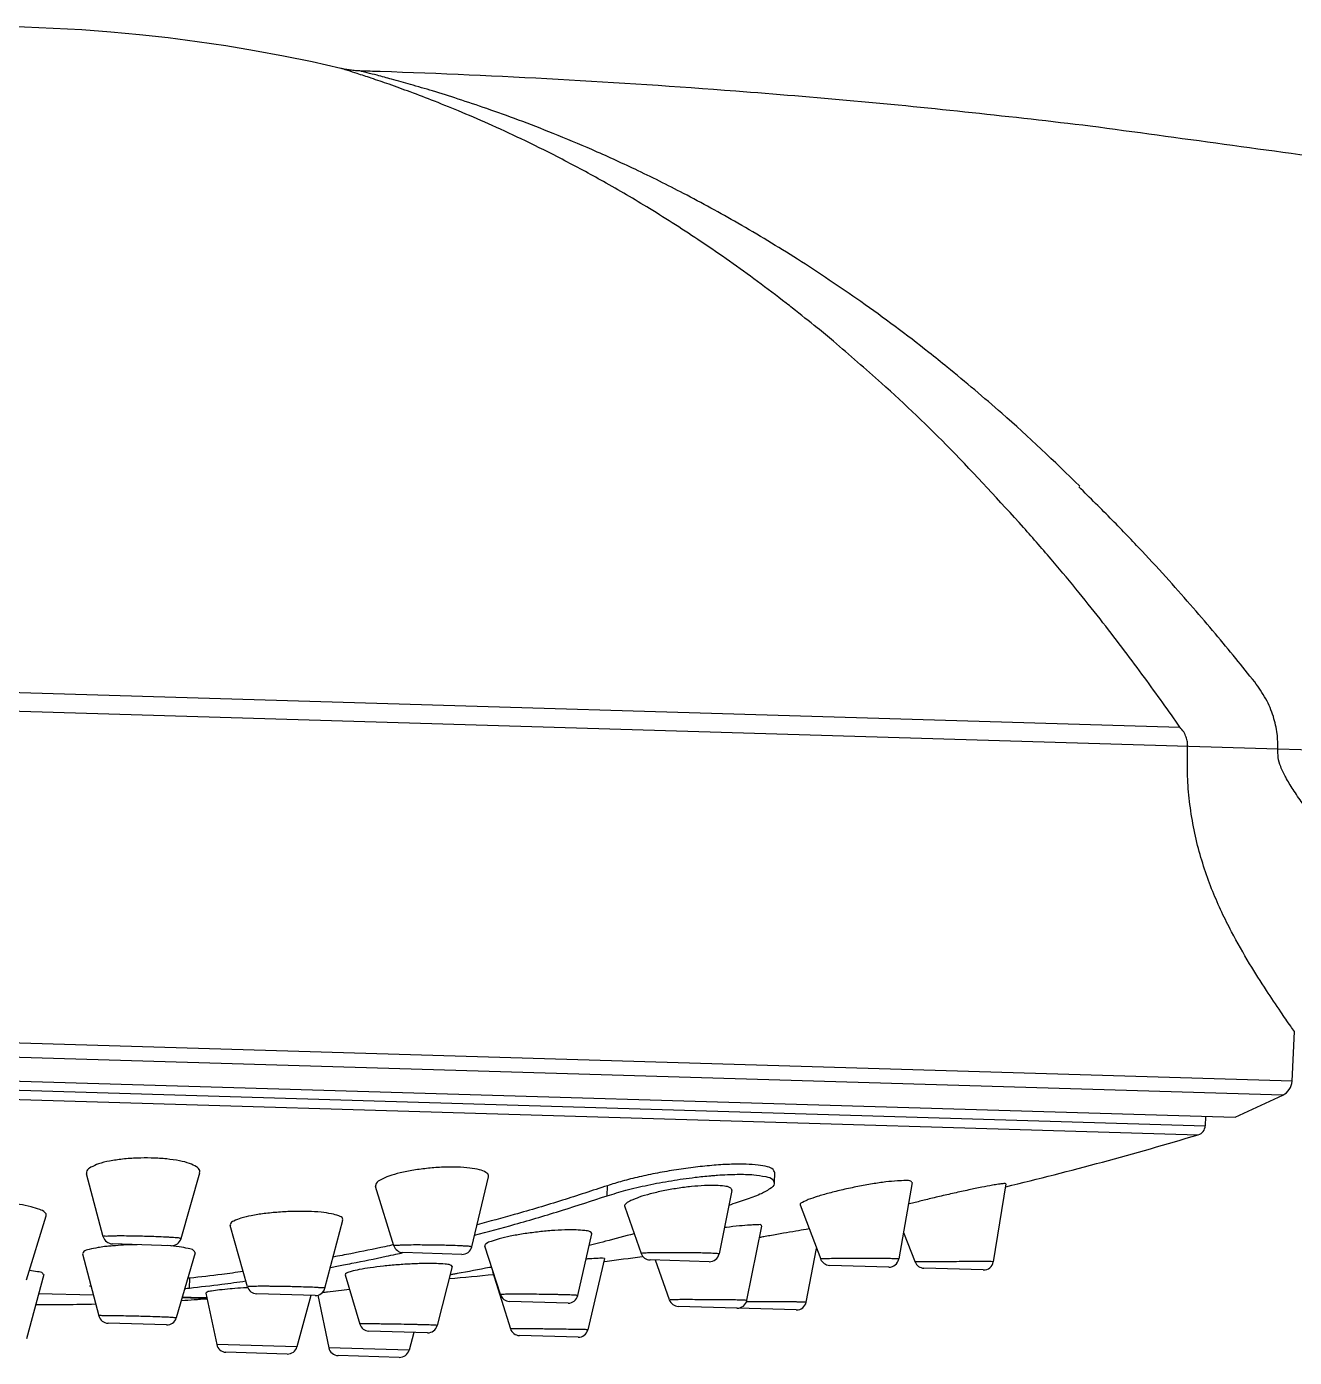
# Model space of a CAD drawing. Extents: x 824 to 1418, y -5538 to -5118.
# Drawn here: x 1037.77 to 1076.67, y -5234.27 to -5193.42 of the extents above; entities that cross this region are included whole.
import ezdxf

# ---------------------------------------------------------------- set-up
doc = ezdxf.new("R2010")
doc.units = 0
doc.header["$LTSCALE"] = 7
doc.header["$MEASUREMENT"] = 0
doc.layers.add('DWG', color=7, linetype='CONTINUOUS')

msp = doc.modelspace()

# ---------------------------------------------------------------- linework, layer by layer
at = {"layer": 'DWG', "linetype": 'Continuous'}
for p, q in [((997.3246687705036, -5212.65510912428), (1073.163951905613, -5214.922362296007)), ((1076.169004759834, -5215.596010932639), (997.1193919995108, -5213.232783221381)), ((1078.08321973541, -5215.653237345015), (1076.169610486617, -5215.596029037968)), ((1076.602014426134, -5225.790088063886), (996.9928473872728, -5223.410132203846)), ((1076.318104035942, -5226.217588852502), (997.2507128687234, -5223.853829651291)), ((1076.602014426134, -5225.790088063886), (1076.67430797401, -5224.264112080706)), ((998.6697299210132, -5224.62267383548), (1074.855692267698, -5226.900291288273)), ((999.5708468216449, -5224.933411666107), (1073.937621926338, -5227.156643604516)), ((999.7677686005131, -5225.224160774969), (1073.723683167361, -5227.435109827698)), ((1074.855692267698, -5226.900291288273), (1076.318104035942, -5226.217588852502)), ((1073.946098646702, -5226.873098531081), (1073.937621926338, -5227.156643604516)), ((1040.119844596524, -5230.564177926639), (1039.604056140382, -5228.634729745057)), ((1042.50483907052, -5230.622643817331), (1043.080179528953, -5228.599197124597)), ((1051.427194970676, -5230.876737812259), (1051.941669475972, -5228.726002620588)), ((1060.715694484039, -5228.911860485206), (1060.725086317053, -5228.597705072958)), ((1064.942048237748, -5228.902378188535), (1064.533461129821, -5231.249365550666)), ((1067.815502264086, -5228.94104780576), (1067.433308260242, -5231.3317422573)), ((1067.815766445719, -5228.939395249987), (1067.793994049231, -5228.932521148306)), ((1049.038981535333, -5230.842897284461), (1048.472358651481, -5229.026988604206)), ((1055.58018200454, -5229.310050235774), (1055.589449881907, -5229.000040950023)), ((1059.410423869836, -5229.143147139148), (1059.017944597828, -5231.092620231006)), ((1056.121856115124, -5229.643414390926), (1056.62511905239, -5231.079804878938)), ((1061.507752899514, -5229.590871366199), (1062.136216509698, -5231.251766331034)), ((1037.766399069249, -5231.886474021767), (1038.368643507279, -5229.92160533419)), ((1046.921704744737, -5232.148285933601), (1047.471402790581, -5230.0566282898)), ((1044.548410329884, -5232.100857838726), (1044.012867729134, -5230.221627205709)), ((1054.684112192379, -5232.369842773745), (1055.112279156604, -5230.47716201912)), ((1059.871213424654, -5232.5177772927), (1060.331741360357, -5230.238100777264)), ((1064.675692325175, -5230.432367636486), (1065.033378844743, -5231.342100721835)), ((1042.207301925574, -5230.840495772387), (1040.400702701135, -5230.786486583285)), ((1052.307586326564, -5232.342793508597), (1051.82811624591, -5230.851484160134)), ((1061.692576706815, -5232.570654690557), (1062.011602683212, -5230.922438624855)), ((1039.484525662599, -5231.087045717888), (1039.985193116288, -5232.99822828299)), ((1042.935152627558, -5231.055470081545), (1042.359655890152, -5233.05840079928)), ((1051.126360361847, -5231.107135487011), (1049.31634657312, -5231.05302421648)), ((1055.502192116429, -5231.237755499595), (1054.991211355046, -5233.421417958862)), ((1055.502205127014, -5231.23769991265), (1055.4433048422, -5231.226353137696)), ((1058.71464929222, -5231.333991175676), (1056.899143250968, -5231.279715713123)), ((1057.491632082365, -5232.504237284162), (1057.069640015311, -5231.284812799713)), ((1067.433112356606, -5231.332967658051), (1067.418524142523, -5231.332041981921)), ((1038.293272144932, -5231.730404171032), (1037.758064815219, -5233.697613043292)), ((1047.543792294834, -5231.732276167668), (1047.991139727641, -5233.246668110407)), ((1050.825682631978, -5231.480738386073), (1050.36759091347, -5233.288405427342)), ((1052.061289915813, -5231.637218172082), (1052.612970785259, -5233.389717035643)), ((1064.22862363829, -5231.498834194088), (1062.40759818963, -5231.44439373155)), ((1067.127929247566, -5231.58551038835), (1065.303139983969, -5231.530957397863)), ((1042.761967678622, -5232.140101600951), (1042.770978701599, -5231.838684096587)), ((1039.819132247634, -5232.364329217191), (1038.134505667266, -5232.313966460724)), ((1043.296281723866, -5232.468280335243), (1042.535746470346, -5232.445543756377)), ((1043.270233876616, -5232.293814738257), (1043.599844925446, -5233.87226117329)), ((1046.622513538072, -5232.372057471151), (1044.827944317934, -5232.318407928611)), ((1046.492103244154, -5232.368158787014), (1046.062857751008, -5233.94589417036)), ((1046.70160713981, -5232.355541155848), (1047.039802115943, -5233.975094445752)), ((1054.382339565011, -5232.604041351859), (1052.584158508737, -5232.550283828732)), ((1059.567851413848, -5232.759064821877), (1057.766072222041, -5232.705199732971)), ((1061.389078654019, -5232.813511319815), (1059.585401434841, -5232.759589488025)), ((1042.062180208821, -5233.275593626002), (1040.266530497131, -5233.221911776111)), ((1054.991169791656, -5233.42159554202), (1054.95079990922, -5233.41968171631)), ((1050.067633298733, -5233.514920650874), (1048.269893863026, -5233.461176330664)), ((1049.651432781094, -5233.502478131515), (1049.502817813004, -5234.04872752757)), ((1054.690118257153, -5233.653112149939), (1052.890083645446, -5233.599299212361)), ((1046.062857747423, -5233.945894187016), (1043.599844926626, -5233.872261184002)), ((1045.764304757531, -5234.166994349463), (1043.884656746205, -5234.110801328756)), ((1049.502817813004, -5234.04872752757), (1047.039802115943, -5233.975094445752)), ((1049.20437535664, -5234.269836977384), (1047.32450303877, -5234.213637257993))]:
    msp.add_line(p, q, dxfattribs=at)
for centre, radius, start, end in [((1036.264081915701, -5242.440554052129), 49.02499999908001, 76.86200838654395, 142.5869874296561), ((1076.102574586077, -5225.766426955832), 0.50000000076, 295.5347794458664, 357.2876240325588), ((1073.637755896455, -5227.147678960111), 0.30000000198, 286.6439990574698, 358.287624034053), ((1040.356755351995, -5115.821240426019), 116.49466818876, 283.6356993525452, 286.6440169939639), ((1040.409649016979, -5230.486620003447), 0.30000000198, 194.9652869415432, 268.2876240313678), ((1042.216265656053, -5230.540629713105), 0.30000000198, 268.2876240351741, 344.126470462574), ((1049.325248471764, -5230.753156313021), 0.30000000198, 197.3284721712757, 268.2876240339745), ((1051.135346456218, -5230.807270096822), 0.30000000198, 268.2876240340266, 346.5459977176421), ((1040.356755351995, -5115.821240426019), 116.49466818876, 277.4757846749994, 278.0431025815499), ((1056.90797714995, -5230.979845777752), 0.30000000198, 199.3087691052728, 268.287624030169), ((1058.723701287071, -5231.034127755971), 0.30000000198, 268.2876240373632, 348.6172596348476), ((1062.416394718673, -5231.144522671813), 0.30000000198, 200.7258484348787, 268.2876240169012), ((1064.237722830204, -5231.198972187427), 0.30000000198, 268.28762404925, 350.1240748623902), ((1065.312102975443, -5231.231091322434), 0.30000000198, 201.4620009463699, 268.2876240275623), ((1067.136852215373, -5231.285643112336), 0.30000000198, 268.28762403997, 350.917289763662), ((1040.356755351995, -5115.821240426019), 116.49466818876, 275.1098146034756, 275.7877542623363), ((1044.836901516438, -5232.018541672931), 0.30000000198, 195.9078230711529, 268.287624031472), ((1046.631508671773, -5232.072192353446), 0.30000000198, 268.2876240365812, 345.2764535104596), ((1038.500118377412, -5167.645469407513), 64.99999999973998, 269.6124694237469, 271.2066330271516), ((1038.500118377412, -5167.645469407513), 64.99999999973998, 273.5504155191696, 274.2315367788535), ((1052.593015641515, -5232.250414585864), 0.30000000198, 197.8221943523603, 268.287624033662), ((1054.391381574471, -5232.304177633812), 0.30000000198, 268.287624034444, 347.2517493193597), ((1057.774864868075, -5232.405328558996), 0.30000000198, 199.0888960270684, 268.2876240308469), ((1059.57698144849, -5232.459203737239), 0.30000000198, 268.2876240370507, 348.5788042246569), ((1061.397993426209, -5232.513643803031), 0.30000000198, 268.2971538450923, 349.0469174414815), ((1040.275372510802, -5232.922042085005), 0.30000000198, 194.6793441667624, 268.2876240337662), ((1059.594412988324, -5232.459724864973), 0.30000000198, 264.9986944808377, 268.2786798208426), ((1042.071257809158, -5232.975730973569), 0.30000000198, 268.2876240343399, 343.9678935780573), ((1048.278739438409, -5233.161306740411), 0.30000000198, 196.4571433418716, 268.2876240339745), ((1050.076695236128, -5233.215057534231), 0.30000000198, 268.2876240341316, 345.7798771917579), ((1052.89906552003, -5233.299433701677), 0.30000000198, 197.4741973120767, 268.2876240337662), ((1054.699058389691, -5233.353245389491), 0.30000000198, 268.2876240343399, 346.8296538332567), ((1043.893509234365, -5233.81093194715), 0.30000000198, 191.7961773214582, 268.2876240340266), ((1045.773381558181, -5233.867131671304), 0.30000000198, 268.2876240340266, 344.7790707466635), ((1047.333467683177, -5233.913771228112), 0.30000000198, 191.7950062709473, 268.2876240340266), ((1049.213340006992, -5233.969970952267), 0.30000000198, 268.2876240340266, 344.7802416857746)]:
    msp.add_arc(centre, radius, start, end, dxfattribs=at)
for points in [[(1047.457716322207, -5194.714269121516), (1047.407321274658, -5194.698760608648)], [(1047.995120179141, -5194.775827707934), (1047.98286834078, -5194.775417729597), (1047.90000627131, -5194.771327355347), (1047.819474734818, -5194.765145139507), (1047.741027084532, -5194.757018214241), (1047.66441164474, -5194.747059778931), (1047.589282399962, -5194.735335241081), (1047.515980351927, -5194.722003688115), (1047.445521057272, -5194.707403688848), (1047.407480229635, -5194.698803920972)], [(1048.338380414685, -5194.997719108431), (1047.910684770247, -5194.857186942691), (1047.619637370942, -5194.764653521217), (1047.457716322207, -5194.714269121516)], [(1066.019463922052, -5203.867134202759), (1065.453629903027, -5203.415120659338), (1063.3663634105, -5201.858290945094), (1061.420696333802, -5200.55503046579), (1059.597105762326, -5199.451711257256), (1057.929039722605, -5198.537976517737), (1056.43976317208, -5197.796173957277), (1055.113978511518, -5197.192355097321), (1053.928900037455, -5196.696174629784), (1052.860837202784, -5196.282915709207), (1051.888825580364, -5195.933310102917), (1051.009052022099, -5195.638124069719), (1050.225982653353, -5195.392086312224), (1049.543992822286, -5195.190447612747), (1048.96877355722, -5195.02944041821), (1048.521923219054, -5194.910065546006), (1048.217664405478, -5194.831648287392), (1048.048155472757, -5194.788990989897), (1047.995121931379, -5194.77582068471)], [(1070.403160880282, -5196.469604398389), (1066.783479625637, -5196.061104440458), (1059.528704593753, -5195.399438413666), (1048.61850813807, -5194.796132717005), (1047.995234977024, -5194.775811888083)], [(1061.07576268435, -5201.904332580991), (1060.195705987987, -5201.237638619148), (1058.468870325694, -5200.019944885926), (1056.884520621935, -5199.003466397035), (1055.467162227316, -5198.171795852984), (1054.204153832393, -5197.489820380757), (1053.074589466156, -5196.925329543028), (1052.056329674422, -5196.452006391162), (1051.129087589597, -5196.049565198873), (1050.289169694294, -5195.70808965019), (1049.5409537139, -5195.422076150842), (1048.888864795017, -5195.186600564915), (1048.338380414685, -5194.997719108431)], [(1078.640091986777, -5197.59530765618), (1070.403157474746, -5196.46960399303)], [(1061.273266662311, -5202.058372584193), (1061.07576268435, -5201.904332580991)], [(1062.525471697202, -5203.073829614834), (1062.033654782336, -5202.666900140357), (1061.273266662311, -5202.058372584193)], [(1068.362616450773, -5208.792149456847), (1066.117715386891, -5206.387121158694), (1064.003196323239, -5204.362016659836), (1062.525471697202, -5203.073829614834)], [(1070.086531733226, -5207.518845465944), (1067.698598179261, -5205.287251735601), (1066.019463922052, -5203.867134202759)], [(1075.457680612848, -5213.535061003655), (1074.87399685801, -5212.8114276369), (1074.249383584216, -5212.057062159252), (1073.571333302713, -5211.26255054132), (1072.827251028385, -5210.420355120241), (1072.00345564716, -5209.523915225982), (1071.085716154982, -5208.566216362704), (1070.058349956215, -5207.54464914623)], [(1073.163951905613, -5214.922362296007), (1072.634719945085, -5214.171795403045), (1072.071296237377, -5213.393261708807), (1071.463317798113, -5212.577038437947), (1070.800218872143, -5211.714967396068), (1070.070718606984, -5210.800074131688), (1069.26275849446, -5209.827045378257), (1068.362616450773, -5208.792149456847)], [(1076.169004759834, -5215.596010932639), (1076.145499074361, -5215.124155571339), (1076.029059220796, -5214.597953773908), (1075.799865625646, -5214.054133713065), (1075.457680305768, -5213.535058462627)], [(1073.398335435387, -5215.513180388542), (1073.390394867907, -5215.37715679647), (1073.352484487391, -5215.226097044131), (1073.27749837128, -5215.070506019782), (1073.163951878243, -5214.922362293602)], [(1074.746058381269, -5221.20254590892), (1074.447523272695, -5220.603192892358), (1074.169044690116, -5219.965366747492), (1073.918093812292, -5219.281540052103), (1073.705767383333, -5218.552978974545), (1073.542875249295, -5217.788705917419), (1073.43700273858, -5217.005225135186), (1073.390852843536, -5216.234728747027), (1073.398369291226, -5215.513181401389)], [(1078.002521321479, -5218.678469036975), (1077.617160283829, -5218.189250005593), (1077.253322505452, -5217.711356870679), (1076.92061461077, -5217.255278706874), (1076.634177112971, -5216.835911370768), (1076.408994678347, -5216.46238244185), (1076.25554932921, -5216.134795372176), (1076.17819440277, -5215.848596679061), (1076.169610210243, -5215.596031941423)], [(1076.67430797401, -5224.264112080706), (1076.56293343098, -5224.105896893701), (1076.257990865629, -5223.665166108745), (1075.819531676892, -5223.008722411536), (1075.301322138575, -5222.183984876941), (1074.746058381269, -5221.20254590892)], [(1039.738255898484, -5228.432942161113), (1039.615946402795, -5228.546654184858), (1039.606828450771, -5228.634621633491)], [(1041.587904305884, -5228.149159058055), (1041.160156303839, -5228.15188849223), (1040.712085075934, -5228.184167326288), (1040.307902269207, -5228.244679659862), (1039.974791353491, -5228.32963737693), (1039.738255898484, -5228.432942161113)], [(1041.621190211903, -5228.150072091414), (1041.587904305884, -5228.149159058055)], [(1042.976956359686, -5228.416810345483), (1042.769600316461, -5228.31916009642), (1042.459677589452, -5228.237445500799), (1042.066516217037, -5228.179267698384), (1041.621190211903, -5228.150072091414)], [(1043.076660389923, -5228.598186624286), (1043.079422512762, -5228.533519801869), (1042.981966070096, -5228.420172343123), (1042.976956359686, -5228.416810345483)], [(1050.896853717779, -5228.428138659412), (1050.555467337715, -5228.432766014248), (1050.096651548059, -5228.464723635458), (1049.645226016383, -5228.523823620122), (1049.23119413498, -5228.606362168133), (1048.885748028075, -5228.706411009369), (1048.634926565718, -5228.816281107605)], [(1050.990019585515, -5228.430157928702), (1050.896853717779, -5228.428138659412)], [(1051.667673686942, -5228.511693325214), (1051.369676285239, -5228.457109125209), (1050.990019585515, -5228.430157928702)], [(1051.940033387646, -5228.724803668107), (1051.943144596805, -5228.687479462133), (1051.863479433662, -5228.590162395676), (1051.667673686942, -5228.511693325214)], [(1059.853716054244, -5228.340075504653), (1059.403912497854, -5228.341506808454), (1058.866455700704, -5228.37210043119), (1058.293172426635, -5228.429729944703), (1057.70706803869, -5228.510776665371), (1057.125431723478, -5228.612000295007), (1056.564424861998, -5228.730363281531), (1056.046614081983, -5228.861130582833), (1055.589449881907, -5229.000040950023)], [(1060.724883999455, -5228.597450092844), (1060.67357068036, -5228.500202034946), (1060.50508931395, -5228.420548439437), (1060.220681711281, -5228.365730093672), (1059.853716054244, -5228.340075504653)], [(1048.634926565718, -5228.816281107605), (1048.496179813038, -5228.926804545561), (1048.47273347401, -5229.02705200737)], [(1055.58018200454, -5229.310050235774), (1056.153956974311, -5229.140095966821), (1056.831469670448, -5228.980370029658), (1057.55567022806, -5228.845046358085), (1058.281575261203, -5228.741807587658), (1058.765855196446, -5228.691559443085)], [(1058.765855196446, -5228.691559443085), (1058.891208962738, -5228.681378002602)], [(1058.891208962738, -5228.681378002602), (1058.967679417809, -5228.675797857288), (1059.577785852027, -5228.649853109326), (1060.08072888159, -5228.664889309677), (1060.450450515633, -5228.720127260312), (1060.665537639251, -5228.813079595877), (1060.710219291812, -5228.90968990798)], [(1060.710219291812, -5228.90968990798), (1060.71056721406, -5228.939366198369), (1060.578129858295, -5229.092381116883), (1060.271815621886, -5229.263202122946), (1059.82092804592, -5229.436829455635)], [(1064.488991405603, -5228.849317607315), (1064.139689117199, -5228.884550466584), (1063.725929101329, -5228.944796268648), (1063.274721219037, -5229.02624261124), (1062.819327505746, -5229.123006574247), (1062.394466402592, -5229.227636399224), (1062.033399314744, -5229.331472905747), (1061.75671675997, -5229.427835970857)], [(1064.749876858511, -5228.841515745276), (1064.488991405603, -5228.849317607315)], [(1064.754314414794, -5228.841614008674), (1064.749876858511, -5228.841515745276)], [(1064.938934973929, -5228.902709083748), (1064.903859893483, -5228.861718385924), (1064.754314414794, -5228.841614008674)], [(1067.589561463912, -5228.955558570249), (1067.414141293658, -5228.984391727588)], [(1067.607616057956, -5228.952740551162), (1067.589561463912, -5228.955558570249)], [(1067.793994049231, -5228.932521148306), (1067.660470219629, -5228.944603209189), (1067.607616057956, -5228.952740551162)], [(1051.513019413917, -5230.522476845748), (1052.752759386688, -5230.184468617503), (1054.213105076107, -5229.750925691384), (1055.58018200454, -5229.310050235774)], [(1055.589449881907, -5229.000040950023), (1054.20845763674, -5229.446549046996), (1052.73412866917, -5229.884984368207), (1051.591077435963, -5230.197974723193)], [(1058.572954977472, -5228.994554355448), (1058.168704698307, -5229.025851789878), (1057.735891983363, -5229.081884549852), (1057.303068491507, -5229.159121822246), (1056.902469161002, -5229.251991387522), (1056.564201545639, -5229.353413930938), (1056.313661362676, -5229.454992593412)], [(1058.798190225998, -5228.988524340084), (1058.572954977472, -5228.994554355448)], [(1058.920879372098, -5228.990139550384), (1058.798190225998, -5228.988524340084)], [(1059.187929534022, -5229.012937432524), (1058.920879372098, -5228.990139550384)], [(1059.411302240262, -5229.142702545865), (1059.411701007736, -5229.131962508414), (1059.355402961514, -5229.061325925984), (1059.187929534022, -5229.012937432524)], [(1067.414141293658, -5228.984391727588), (1067.08109813752, -5229.047382506304), (1066.680406139257, -5229.129735542496), (1066.235102277753, -5229.226781594736), (1065.782739135096, -5229.330364770703), (1065.359151046497, -5229.432130556414), (1064.991405522011, -5229.525354951396), (1064.824341140933, -5229.565039970434)], [(1038.167778502904, -5229.728760821614), (1037.901178956409, -5229.645736613549), (1037.545117770644, -5229.576719259088), (1037.115024085601, -5229.526025046654), (1036.650968456214, -5229.499257080806)], [(1038.369067296736, -5229.921774917595), (1038.370278017791, -5229.915326422413), (1038.329273598347, -5229.821441092221), (1038.167778502904, -5229.728760821614)], [(1056.313661362676, -5229.454992593412), (1056.163377538126, -5229.55016938128), (1056.119465920901, -5229.63304858895), (1056.122442513277, -5229.643820242643)], [(1059.82092804592, -5229.436829455635), (1059.319866089103, -5229.602373725289)], [(1061.75671675997, -5229.427835970857), (1061.578946247494, -5229.51086180962), (1061.507870681653, -5229.576214521228), (1061.51296396993, -5229.589071309003)], [(1044.339809422389, -5229.999236642987), (1044.121804804471, -5230.085618634734), (1044.019053160312, -5230.172958610856), (1044.018668299341, -5230.221064013575)], [(1046.326254595102, -5229.788916290778), (1045.959773402598, -5229.790001249281), (1045.499667649606, -5229.812660376925), (1045.056242919993, -5229.857267710058), (1044.659772031133, -5229.920953279143), (1044.339809422389, -5229.999236642987)], [(1046.405038151082, -5229.790859880108), (1046.326254595102, -5229.788916290778)], [(1047.126285768224, -5229.861292804595), (1046.803389181151, -5229.815222121129), (1046.405038151082, -5229.790859880108)], [(1047.465346946805, -5230.054932708555), (1047.463279829954, -5230.004808272197), (1047.351638326534, -5229.925909587897), (1047.126285768224, -5229.861292804595)], [(1040.397325617492, -5230.545283118397), (1040.31981049877, -5230.546441179016), (1040.173573972238, -5230.553265563485), (1040.119918926259, -5230.563139456033), (1040.120275500962, -5230.563735611126)], [(1040.913665088314, -5230.544943637295), (1040.836328518244, -5230.544068830051), (1040.54689427824, -5230.543261919158), (1040.397325617492, -5230.545283118397)], [(1041.16321188838, -5230.548839970852), (1040.913665088314, -5230.544943637295)], [(1041.257148797109, -5230.550810804667), (1041.16321188838, -5230.548839970852)], [(1041.501120168565, -5230.557228226875), (1041.257148797109, -5230.550810804667)], [(1041.728544676596, -5230.564982314263), (1041.501120168565, -5230.557228226875)], [(1042.106126186674, -5230.582023221981), (1041.823859971907, -5230.568589187653), (1041.728544676596, -5230.564982314263)], [(1042.223745916085, -5230.590190614963), (1042.106126186674, -5230.582023221981)], [(1042.504643835216, -5230.62276202979), (1042.461760234158, -5230.610469596946), (1042.325184563827, -5230.596416798906), (1042.223745916085, -5230.590190614963)], [(1054.279901418694, -5230.356939176825), (1053.875102190292, -5230.379404282299), (1053.441326447745, -5230.421365783408), (1053.007753077992, -5230.480118237394), (1052.606155144403, -5230.551513128483), (1052.268602832246, -5230.629706764152), (1052.01939263952, -5230.70827653063)], [(1054.504619578594, -5230.353492925942), (1054.279901418694, -5230.356939176825)], [(1054.627962768471, -5230.355525745779), (1054.504619578594, -5230.353492925942)], [(1054.894221528265, -5230.375305196332), (1054.627962768471, -5230.355525745779)], [(1055.113048573234, -5230.476922859663), (1055.11317171205, -5230.471364714787), (1055.059733783804, -5230.414822883398), (1054.894221528265, -5230.375305196332)], [(1056.412243254286, -5230.473145238802), (1055.531569974552, -5230.706939626873), (1055.190132403536, -5230.793869279276)], [(1059.968545123911, -5230.208800480863), (1059.642277841674, -5230.235460776899), (1059.242949546627, -5230.281386400589), (1059.179403257498, -5230.289626954853)], [(1060.136210171246, -5230.202519597589), (1059.968545123911, -5230.208800480863)], [(1060.199375799489, -5230.203248502672), (1060.136210171246, -5230.202519597589)], [(1060.32006033199, -5230.236076841531), (1060.31798012782, -5230.219247579051), (1060.199375799489, -5230.203248502672)], [(1060.389378790851, -5230.567661897236), (1060.260617424693, -5230.590179944082)], [(1061.692933891457, -5230.339503898311), (1061.372830990595, -5230.3955619587), (1060.995820751834, -5230.461560153808), (1060.579253042285, -5230.534450013229), (1060.389378790851, -5230.567661897236)], [(1061.784929119894, -5230.323389557061), (1061.692933891457, -5230.339503898311)], [(1039.684642070881, -5230.957972934739), (1039.525137908108, -5231.022221137251), (1039.484650648749, -5231.087058112631)], [(1040.158665818486, -5230.870732479572), (1039.956983552508, -5230.90025507841), (1039.684642070881, -5230.957972934739)], [(1040.319220373805, -5230.854420769052), (1040.158665818486, -5230.870732479572)], [(1040.405061957519, -5230.846898757556), (1040.319220373805, -5230.854420769052)], [(1041.161274905753, -5230.810430511736), (1040.744184635734, -5230.823649514858), (1040.405061957519, -5230.846898757556)], [(1042.450445890361, -5230.874654727028), (1042.087572147725, -5230.83644861267)], [(1042.724909901592, -5230.926322810454), (1042.450445890361, -5230.874654727028)], [(1042.935228926857, -5231.05547182237), (1042.890967133386, -5230.987925757716), (1042.724909901592, -5230.926322810454)], [(1049.032523448971, -5230.814229348931), (1048.765058887528, -5230.871970838265), (1047.718118973002, -5231.085906605917), (1047.174615149963, -5231.189400076251)], [(1049.312250270326, -5230.823451932429), (1049.259014390075, -5230.824879351765), (1049.103638143303, -5230.831712230314), (1049.040019058661, -5230.840644656113), (1049.040283049645, -5230.840887398461)], [(1049.788474165263, -5230.819543574777), (1049.49359638812, -5230.820696097533), (1049.312250270326, -5230.823451932429)], [(1049.808547797706, -5230.819579928284), (1049.788474165263, -5230.819543574777)], [(1049.848173556046, -5230.819686857334), (1049.808547797706, -5230.819579928284)], [(1050.068158875097, -5230.821082917017), (1049.848173556046, -5230.819686857334)], [(1050.119582196901, -5230.821596342063), (1050.068158875097, -5230.821082917017)], [(1050.642074536965, -5230.830830965417), (1050.458629960579, -5230.826731142979), (1050.119582196901, -5230.821596342063)], [(1050.664251872488, -5230.831397161128), (1050.642074536965, -5230.830830965417)], [(1050.778526486814, -5230.834580927174), (1050.664251872488, -5230.831397161128)], [(1051.054609855513, -5230.844547075549), (1050.778526486814, -5230.834580927174)], [(1051.140165308768, -5230.849944960686), (1051.054609855513, -5230.844547075549)], [(1051.425804787646, -5230.878358234326), (1051.392739057193, -5230.867495879478), (1051.265123640736, -5230.855836032599), (1051.140165308768, -5230.849944960686)], [(1052.01939263952, -5230.70827653063), (1051.870635814822, -5230.781978739687), (1051.826983439217, -5230.846608111571), (1051.828177871801, -5230.851801265968)], [(1055.190132403536, -5230.793869279276), (1055.02585869155, -5230.834956111907)], [(1047.487822985461, -5231.432295003766), (1047.748184050307, -5231.382047162555), (1048.798252185103, -5231.167369356586), (1049.097121024828, -5231.102737101653)], [(1049.81796450577, -5231.391412159268), (1049.587737379283, -5231.40088376144), (1049.151105773383, -5231.429051203972), (1048.715217946166, -5231.469751425233), (1048.311834787097, -5231.52014827824), (1047.976003439751, -5231.575653710441), (1047.730157694318, -5231.631723355309)], [(1049.097121024828, -5231.102737101653), (1049.316622117077, -5231.054269578404)], [(1049.994834449358, -5231.387111584687), (1049.81796450577, -5231.391412159268)], [(1050.065164888958, -5231.386205647959), (1049.994834449358, -5231.387111584687)], [(1050.221206447447, -5231.386231029483), (1050.065164888958, -5231.386205647959)], [(1050.344673006422, -5231.388687180439), (1050.221206447447, -5231.386231029483)], [(1050.611344536937, -5231.40554280244), (1050.344673006422, -5231.388687180439)], [(1050.826116805975, -5231.48063146144), (1050.826035621527, -5231.479108260814), (1050.775492713237, -5231.436388405486), (1050.611344536937, -5231.40554280244)], [(1054.980546698417, -5231.249252684222), (1054.936720093713, -5231.252705972591)], [(1055.243702455325, -5231.231547566813), (1054.980546698417, -5231.249252684222)], [(1055.264901948091, -5231.23039102083), (1055.243702455325, -5231.231547566813)], [(1055.443304842201, -5231.226353137696), (1055.264901948091, -5231.23039102083)], [(1056.895323352294, -5231.062647704655), (1056.865599225187, -5231.063758850229), (1056.701340057219, -5231.069683920658), (1056.627264786992, -5231.076288760507)], [(1057.107517619195, -5231.059511069507), (1056.895323352294, -5231.062647704655)], [(1057.159856066174, -5231.059078984541), (1057.107517619195, -5231.059511069507)], [(1057.565854760008, -5231.056946384011), (1057.407592520224, -5231.057282695037), (1057.159856066174, -5231.059078984541)], [(1058.265552463739, -5231.061914080814), (1058.081978655251, -5231.059629312405), (1057.741546280294, -5231.057296614841), (1057.565854760008, -5231.056946384011)], [(1058.399789895251, -5231.064134901577), (1058.265552463739, -5231.061914080814)], [(1058.458343571403, -5231.065268306802), (1058.399789895251, -5231.064134901577)], [(1058.670359668016, -5231.070511228419), (1058.458343571403, -5231.065268306802)], [(1059.015303943966, -5231.095970272097), (1059.014539416943, -5231.095361454316), (1058.990946105966, -5231.086810146835), (1058.872757829201, -5231.078275672317), (1058.670359668016, -5231.070511228419)], [(1062.404795614326, -5231.239603134783), (1062.397144084247, -5231.239962964935), (1062.224359918402, -5231.244157056688), (1062.139222391106, -5231.247228928423)], [(1062.646000664595, -5231.236566918249), (1062.404795614326, -5231.239603134783)], [(1063.013595831324, -5231.233793502895), (1062.9508174032, -5231.234199454679), (1062.646000664595, -5231.236566918249)], [(1063.788008081371, -5231.233863732088), (1063.627232112563, -5231.233252169059), (1063.286979489657, -5231.23304994114), (1063.013595831324, -5231.233793502895)], [(1064.134122347691, -5231.236777762291), (1063.943631458881, -5231.234866368211), (1063.788008081371, -5231.233863732088)], [(1064.209342131054, -5231.237814372796), (1064.134122347691, -5231.236777762291)], [(1064.234255474651, -5231.238201124497), (1064.209342131054, -5231.237814372796)], [(1064.404112098532, -5231.241924625323), (1064.234255474651, -5231.238201124497)], [(1064.52964421449, -5231.254011374336), (1064.527168761447, -5231.252318346151), (1064.513006686238, -5231.246893770251), (1064.404112098532, -5231.241924625323)], [(1065.31451108779, -5231.336538668285), (1065.133874071567, -5231.338331606812), (1065.040437140208, -5231.341258135393)], [(1065.879021205286, -5231.333219684226), (1065.569895678381, -5231.334813965232), (1065.31451108779, -5231.336538668285)], [(1066.690851550213, -5231.330484771253), (1066.556307964193, -5231.33078814922), (1066.21693133184, -5231.331841562738), (1065.879021205286, -5231.333219684226)], [(1067.116871620597, -5231.330130334998), (1066.869582533588, -5231.330183854099), (1066.690851550213, -5231.330484771253)], [(1067.127888393714, -5231.330148706335), (1067.116871620597, -5231.330130334998)], [(1067.318614653639, -5231.330767632833), (1067.130999930238, -5231.330154343432), (1067.127888393714, -5231.330148706335)], [(1067.418524142523, -5231.332041981921), (1067.318614653639, -5231.330767632833)], [(1038.103621706522, -5231.642427140154), (1037.854247387304, -5231.599895392084)], [(1038.289142382092, -5231.731492391942), (1038.259693149932, -5231.691110597461), (1038.103621706522, -5231.642427140154)], [(1044.41550752647, -5231.635476817197), (1043.760401301351, -5231.722014890416), (1042.770978701599, -5231.838684096587)], [(1047.091175544929, -5231.506574072164), (1047.487822985461, -5231.432295003766)], [(1047.730157694318, -5231.631723355309), (1047.585241126118, -5231.684468065198), (1047.54352545878, -5231.73125482415), (1047.543651637352, -5231.732377519667)], [(1050.865687049135, -5231.717163155965), (1050.761776453989, -5231.735327172493)], [(1050.983228287752, -5231.696390341251), (1050.865687049135, -5231.717163155965)], [(1052.033312620124, -5231.500142873878), (1051.973449481603, -5231.511847101134), (1050.983228287752, -5231.696390341251)], [(1052.076830004947, -5231.625936971854), (1052.061224350162, -5231.636835692296), (1052.061434277953, -5231.637275012536)], [(1039.746562332739, -5232.087697110346), (1039.693894293815, -5232.086187013896)], [(1042.617896645133, -5232.156314371381), (1042.761967678622, -5232.140101600951)], [(1042.770978701599, -5231.838684096587), (1042.707727245398, -5231.845508906365)], [(1042.761967678622, -5232.140101600951), (1043.759725488307, -5232.022759491381), (1044.498024141526, -5231.924906509239)], [(1043.681759602594, -5232.200500172288), (1043.443420541985, -5232.234573587208), (1043.30721073828, -5232.266884342438), (1043.271396774071, -5232.294439730089)], [(1044.014661067481, -5232.167146133457), (1043.681759602594, -5232.200500172288)], [(1044.073367180772, -5232.162572856714), (1044.014661067481, -5232.167146133457)], [(1044.421784875991, -5232.137432285839), (1044.073367180772, -5232.162572856714)], [(1044.549904139922, -5232.129736614128), (1044.421784875991, -5232.137432285839)], [(1044.715390508404, -5232.089730364471), (1044.585655303092, -5232.094463609652), (1044.549057931917, -5232.101534901822)], [(1044.927864042737, -5232.087714762376), (1044.715390508404, -5232.089730364471)], [(1045.342818598104, -5232.090068477102), (1045.206134691919, -5232.088606552352), (1044.927864042737, -5232.087714762376)], [(1045.3829955721, -5232.090521613878), (1045.342818598104, -5232.090068477102)], [(1045.527677280098, -5232.092386711454), (1045.3829955721, -5232.090521613878)], [(1045.593677482071, -5232.093411966611), (1045.527677280098, -5232.092386711454)], [(1046.076898863501, -5232.103984805264), (1045.865071541174, -5232.098756264782), (1045.593677482071, -5232.093411966611)], [(1046.191148710967, -5232.107231747093), (1046.076898863501, -5232.103984805264)], [(1046.920860868065, -5232.147417541899), (1046.921009600163, -5232.147295259663), (1046.861470192833, -5232.138086892761), (1046.710182501244, -5232.127732179133), (1046.480496308468, -5232.117153365458), (1046.191148710967, -5232.107231747093)], [(1047.67847064869, -5232.189277641377), (1047.002713720003, -5232.266880820813)], [(1043.22295555839, -5232.442118068548), (1042.753319840761, -5232.434043847512), (1042.541657868138, -5232.428012248867)], [(1043.270713323854, -5232.442481149303), (1043.22295555839, -5232.442118068548)], [(1043.301151492504, -5232.442650948065), (1043.270713323854, -5232.442481149303)], [(1046.933457733955, -5232.274287289545), (1046.843078472635, -5232.283533975056)], [(1047.002713720003, -5232.266880820813), (1046.933457733955, -5232.274287289545)], [(1052.582832364609, -5232.331680627778), (1052.545694201101, -5232.332432960698), (1052.383007274406, -5232.33573575738), (1052.309345357928, -5232.339948676294)], [(1052.785310184574, -5232.330984682379), (1052.582832364609, -5232.331680627778)], [(1052.845935075532, -5232.331051289801), (1052.785310184574, -5232.330984682379)], [(1053.233266503017, -5232.332371496756), (1053.082635912743, -5232.331505830303), (1052.845935075532, -5232.331051289801)], [(1053.928967209728, -5232.341229446229), (1053.751970382363, -5232.338256036644), (1053.413834687902, -5232.333979880457), (1053.233266503017, -5232.332371496756)], [(1054.068329627299, -5232.343996736852), (1053.928967209728, -5232.341229446229)], [(1054.127245393106, -5232.345294061384), (1054.068329627299, -5232.343996736852)], [(1054.337739040801, -5232.350778143449), (1054.127245393106, -5232.345294061384)], [(1054.682002471648, -5232.37260058717), (1054.680833580334, -5232.371850645872), (1054.657069720664, -5232.365308335349), (1054.539352283138, -5232.358076896557), (1054.337739040801, -5232.350778143449)], [(1057.81113838944, -5232.498012432874), (1057.617472662028, -5232.49931090354), (1057.509201293504, -5232.500981527159)], [(1057.833550468331, -5232.497817313018), (1057.81113838944, -5232.498012432874)], [(1058.338579554486, -5232.498333894182), (1058.075183186058, -5232.497739787326), (1057.833550468331, -5232.497817313018)], [(1058.388241241099, -5232.498487077082), (1058.338579554486, -5232.498333894182)], [(1059.058932340228, -5232.502742866604), (1058.725195824219, -5232.500192899337), (1058.388241241099, -5232.498487077082)], [(1059.571566923487, -5232.509000720853), (1059.362201345652, -5232.50597672593), (1059.058932340228, -5232.502742866604)], [(1059.609377963234, -5232.509649178399), (1059.571566923487, -5232.509000720853)], [(1059.781116676675, -5232.513510641116), (1059.609377963234, -5232.509649178399)], [(1059.853156184087, -5232.52125278399), (1059.852106612969, -5232.520616574051), (1059.781116676675, -5232.513510641116)], [(1060.007065642772, -5232.563660774753), (1059.870984755739, -5232.562979943972)], [(1060.132240132946, -5232.564271761312), (1060.007065642772, -5232.563660774753)], [(1060.945376577039, -5232.567888361284), (1060.671185297397, -5232.566736828661), (1060.332307072823, -5232.565217637459), (1060.132240132946, -5232.564271761312)], [(1061.282007301121, -5232.56920280325), (1060.996506465533, -5232.568094869997), (1060.945376577039, -5232.567888361284)], [(1061.389969904708, -5232.569604417269), (1061.282007301121, -5232.56920280325)], [(1061.692576706815, -5232.570654690557), (1061.64465203809, -5232.570494717471), (1061.50427063343, -5232.57001496074), (1061.389969904708, -5232.569604417269)], [(1040.268886829076, -5232.99253007382), (1040.257240718671, -5232.992465083442), (1040.081231181403, -5232.992760996618), (1039.993642378749, -5232.995884905618), (1039.993439118087, -5232.996249232163)], [(1040.812745992818, -5233.000306002452), (1040.507807785951, -5232.995039304367), (1040.268886829076, -5232.99253007382)], [(1040.936756273547, -5233.002914006891), (1040.812745992818, -5233.000306002452)], [(1041.073846275483, -5233.006055449969), (1040.936756273547, -5233.002914006891)], [(1041.145859775686, -5233.007814137954), (1041.073846275483, -5233.006055449969)], [(1041.403928532168, -5233.014738209209), (1041.145859775686, -5233.007814137954)], [(1041.480633763054, -5233.01698436938), (1041.403928532168, -5233.014738209209)], [(1042.051066766988, -5233.03733177106), (1041.790540050618, -5233.027088678606), (1041.480633763054, -5233.01698436938)], [(1042.074206863647, -5233.038007346448), (1042.051066766988, -5233.03733177106)], [(1042.351250396091, -5233.060259340287), (1042.240776980745, -5233.046852987385), (1042.074206863647, -5233.038007346448)], [(1048.271181556636, -5233.241933610674), (1048.228727598027, -5233.242076860603), (1048.066410835696, -5233.242693610528), (1047.992583585021, -5233.244583584505)], [(1048.467871297722, -5233.243483793005), (1048.271181556636, -5233.241933610674)], [(1048.534759423226, -5233.244202569505), (1048.467871297722, -5233.243483793005)], [(1048.910204365024, -5233.248815237019), (1048.764806924271, -5233.246803014466), (1048.534759423226, -5233.244202569505)], [(1049.601700442278, -5233.261597819457), (1049.434015689984, -5233.258043167429), (1049.095829776812, -5233.251782501589), (1048.910204365024, -5233.248815237019)], [(1049.750481745073, -5233.265053615849), (1049.601700442278, -5233.261597819457)], [(1049.811702269862, -5233.266569209885), (1049.750481745073, -5233.265053615849)], [(1050.02037690818, -5233.272284255339), (1049.811702269862, -5233.266569209885)], [(1050.365926174742, -5233.290455746257), (1050.364380154824, -5233.289712193413), (1050.340465481227, -5233.285147471255), (1050.222418209715, -5233.279163871199), (1050.02037690818, -5233.272284255339)], [(1052.817451570701, -5233.389494223655), (1052.669267902177, -5233.388759874437), (1052.612952875058, -5233.389340916336)], [(1052.891964412109, -5233.390107496007), (1052.817451570701, -5233.389494223655)], [(1053.04542834139, -5233.391543901169), (1052.891964412109, -5233.390107496007)], [(1053.434862978107, -5233.39591155818), (1053.334374670284, -5233.394712769485), (1053.04542834139, -5233.391543901169)], [(1054.230213721104, -5233.406635623029), (1053.999383858508, -5233.403293326692), (1053.661042103768, -5233.398736241605), (1053.434862978107, -5233.39591155818)], [(1054.603052897087, -5233.412574126396), (1054.322204283721, -5233.408027592321), (1054.230213721104, -5233.406635623029)], [(1054.694513712649, -5233.414195576246), (1054.603052897087, -5233.412574126396)], [(1054.818094671252, -5233.4165524444), (1054.694513712649, -5233.414195576246)], [(1054.95079990922, -5233.41968171631), (1054.818094671252, -5233.4165524444)]]:
    msp.add_spline(points, degree=3, dxfattribs=at)

doc.saveas('drawing.dxf')
